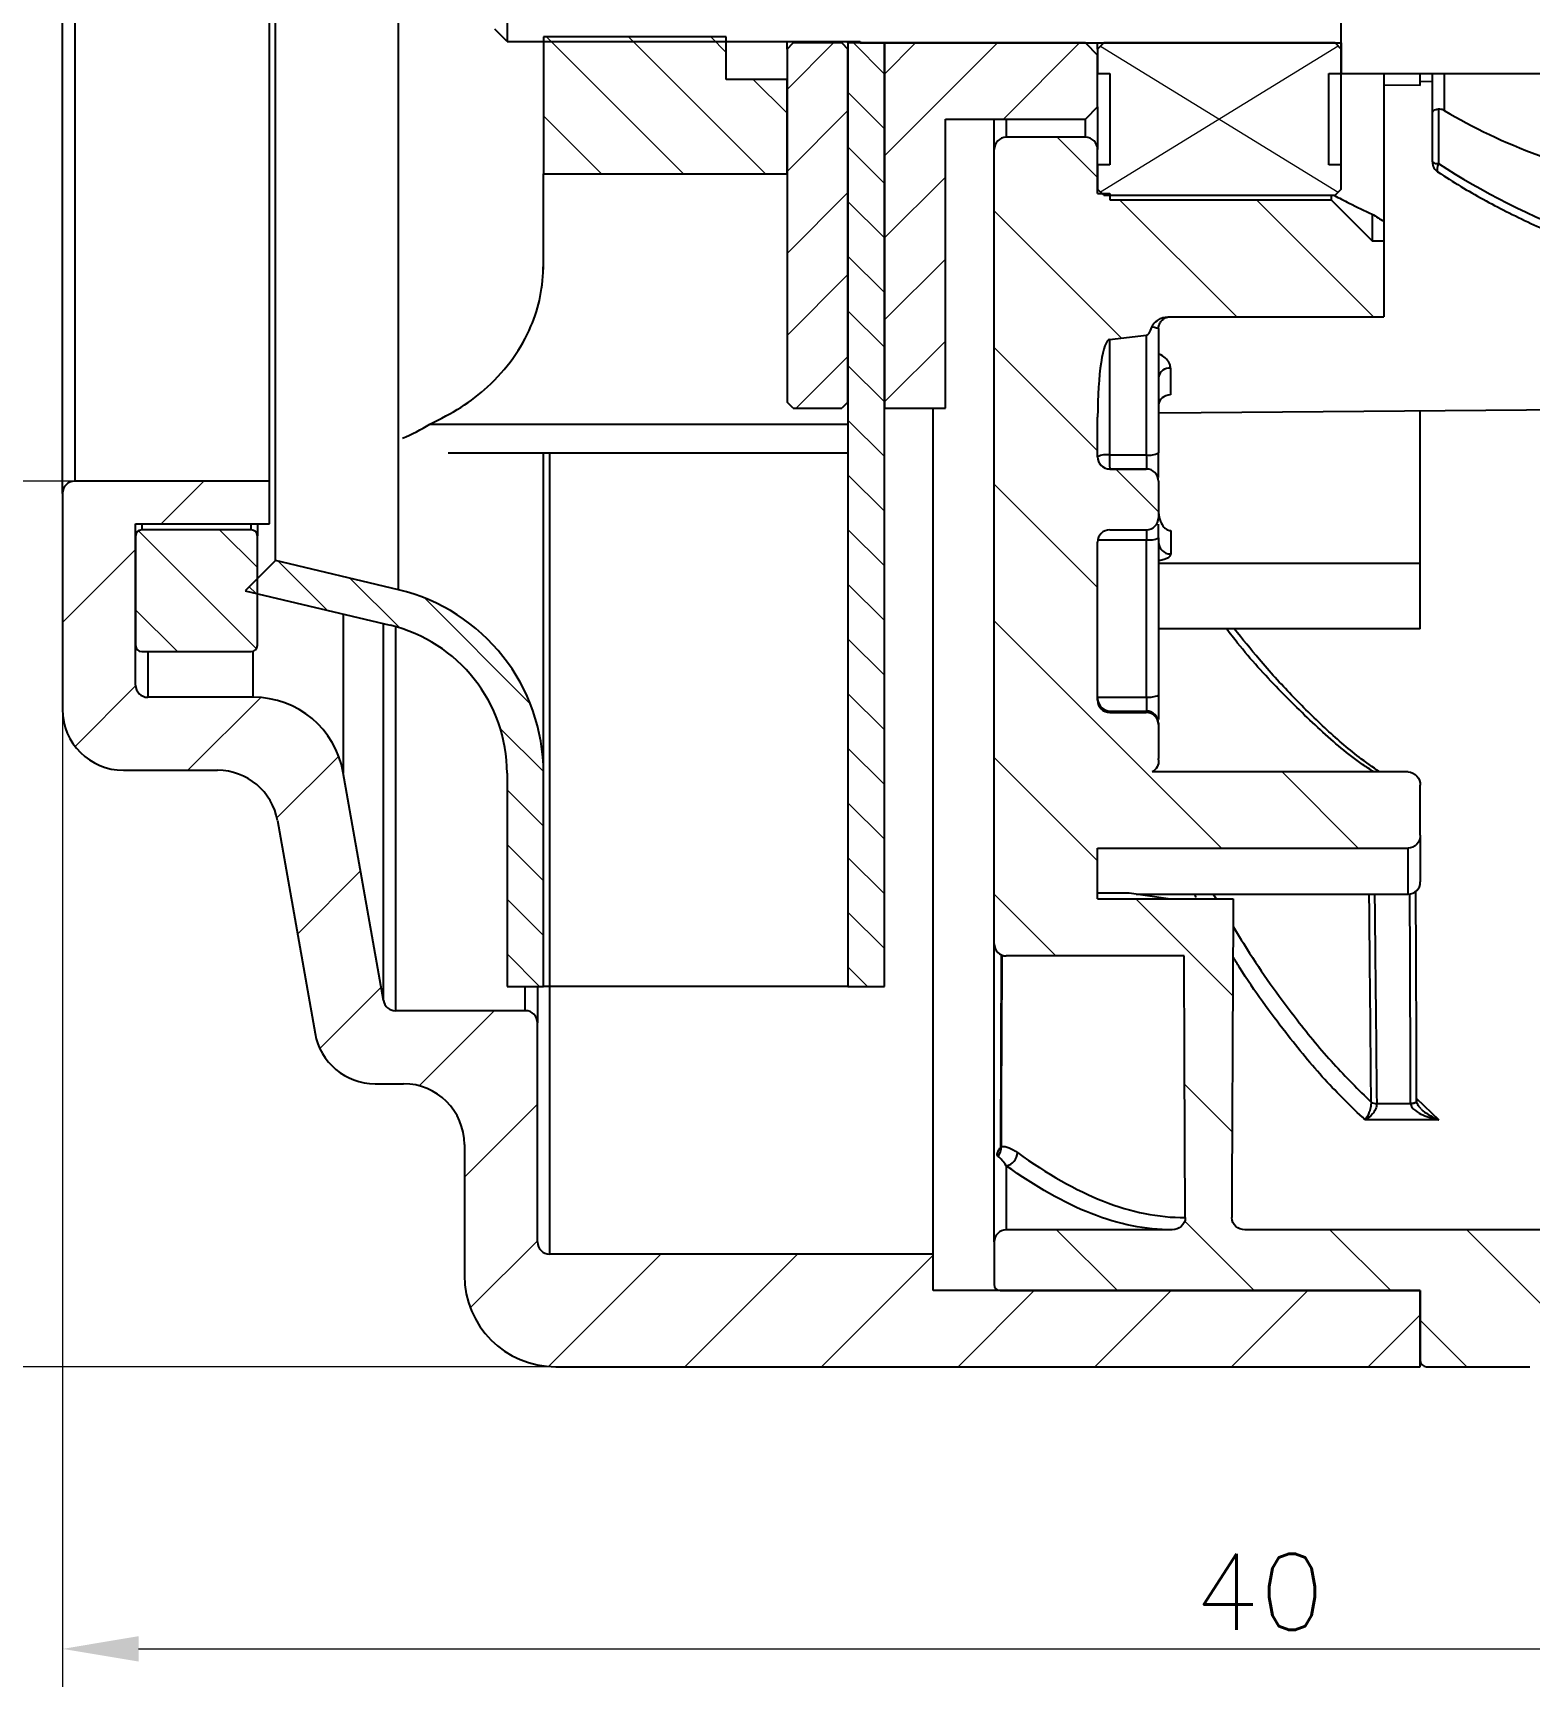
# Model space of a CAD drawing. Header units: millimetres. Extents: x 2517 to 4431, y 863 to 2540.
# Drawn here: x 3191.07 to 3215.65, y 1629.46 to 1656.63 of the extents above; entities that cross this region are included whole.
import ezdxf

# ---------------------------------------------------------------- set-up
doc = ezdxf.new("R2010")
doc.units = ezdxf.units.MM
for name, color, linetype, lineweight in [('填充', 3, 'Continuous', 9), ('实线', 7, 'Continuous', 25), ('尺寸标注', 2, 'Continuous', 9)]:
    doc.layers.add(name, color=color, linetype=linetype, lineweight=lineweight)
doc.styles.add('st', font='txt.shx')
doc.dimstyles.new('st', dxfattribs={"dimscale": 0.5, "dimtxt": 2.5, "dimasz": 2.5, "dimexe": 1.25, "dimexo": 0, "dimtad": 1, "dimtoh": 1, "dimdsep": 46, "dimtxsty": 'st', "dimcen": 0, "dimclrd": 256, "dimclre": 256, "dimclrt": 3, "dimadec": 3, "dimazin": 2, "dimtfac": 1, "dimtmove": 0, "dimatfit": 1, "dimfxl": 0, "dimlwd": -1, "dimlwe": -1, "dimarcsym": 0})

# ---------------------------------------------------------------- blocks, each defined once
blk = doc.blocks.new('*D7')
at = {"layer": 'Defpoints', "color": 0, "ltscale": 0.2, "transparency": 16777216}
for p in [(3181.649, 1681.22), (3199.654, 1681.22), (3199.654, 1634.72)]:
    blk.add_point(p, dxfattribs=at)
at = {"layer": '尺寸标注', "ltscale": 0.2, "transparency": 16777216}
for p, q in [((3199.654, 1681.22), (3181.024, 1681.22)), ((3181.649, 1635.97), (3181.649, 1679.97)), ((3199.654, 1634.72), (3181.024, 1634.72))]:
    blk.add_line(p, q, dxfattribs=at)
for points in [[(3181.441, 1679.97), (3181.858, 1679.97), (3181.649, 1681.22)], [(3181.441, 1635.97), (3181.858, 1635.97), (3181.649, 1634.72)]]:
    blk.add_solid(points, dxfattribs=at)
at = {"layer": '尺寸标注', "color": 3, "ltscale": 0.2, "transparency": 16777216, "insert": (3180.712, 1658.388), "char_height": 1.25, "attachment_point": 5, "rotation": 90, "style": 'st'}
blk.add_mtext('%%c46.5', dxfattribs=at)
blk = doc.blocks.new('*D9')
at = {"layer": 'Defpoints', "color": 0, "ltscale": 0.2, "transparency": 16777216}
for p in [(3191.754, 1666.67), (3185.47, 1649.27), (3191.754, 1649.27)]:
    blk.add_point(p, dxfattribs=at)
at = {"layer": '尺寸标注', "ltscale": 0.2, "transparency": 16777216}
for p, q in [((3191.754, 1666.67), (3184.845, 1666.67)), ((3185.47, 1665.42), (3185.47, 1650.52)), ((3191.754, 1649.27), (3184.845, 1649.27))]:
    blk.add_line(p, q, dxfattribs=at)
for points in [[(3185.262, 1665.42), (3185.678, 1665.42), (3185.47, 1666.67)], [(3185.262, 1650.52), (3185.678, 1650.52), (3185.47, 1649.27)]]:
    blk.add_solid(points, dxfattribs=at)
at = {"layer": '尺寸标注', "color": 3, "ltscale": 0.2, "transparency": 16777216, "insert": (3184.533, 1658.535), "char_height": 1.25, "attachment_point": 5, "rotation": 90, "style": 'st'}
blk.add_mtext('%%c17.4', dxfattribs=at)
blk = doc.blocks.new('*D10')
at = {"layer": 'Defpoints', "color": 0, "ltscale": 0.2, "transparency": 16777216}
for p in [(3191.554, 1645.52), (3231.854, 1635.238), (3231.854, 1630.084)]:
    blk.add_point(p, dxfattribs=at)
at = {"layer": '尺寸标注', "ltscale": 0.2, "transparency": 16777216}
for p, q in [((3191.554, 1645.52), (3191.554, 1629.459)), ((3231.854, 1635.238), (3231.854, 1629.459)), ((3192.804, 1630.084), (3230.604, 1630.084))]:
    blk.add_line(p, q, dxfattribs=at)
for points in [[(3192.804, 1630.293), (3192.804, 1629.876), (3191.554, 1630.084)], [(3230.604, 1630.293), (3230.604, 1629.876), (3231.854, 1630.084)]]:
    blk.add_solid(points, dxfattribs=at)
at = {"layer": '尺寸标注', "color": 3, "ltscale": 0.2, "transparency": 16777216, "insert": (3211.211, 1631.022), "char_height": 1.25, "attachment_point": 5, "style": 'st'}
blk.add_mtext('40', dxfattribs=at)

msp = doc.modelspace()

# ---------------------------------------------------------------- hatches: boundary and pattern name
at = {"layer": '填充'}
h = msp.add_hatch(dxfattribs=at)
h.set_pattern_fill('ANSI31', color=256, scale=0.3, angle=90, style=0)
h.paths.add_polyline_path([(3202.454, 1656.5698), (3199.454, 1656.5698), (3199.454, 1654.3198), (3203.454, 1654.3198), (3203.454, 1655.8698), (3202.454, 1655.8698)], flags=0)
h = msp.add_hatch(dxfattribs=at)
h.set_pattern_fill('ANSI31', color=256, scale=0.3, style=0)
h.paths.add_polyline_path([(3204.454, 1656.3698), (3204.354, 1656.4698), (3203.554, 1656.4698), (3203.454, 1656.3698), (3203.454, 1650.5698), (3203.554, 1650.4698), (3204.354, 1650.4698), (3204.454, 1650.5698)], flags=0)
h = msp.add_hatch(dxfattribs=at)
h.set_pattern_fill('ANSI31', color=256, scale=0.2, angle=90, style=0)
h.paths.add_polyline_path([(3205.054, 1640.9698), (3205.054, 1656.4698), (3204.454, 1656.4698), (3204.454, 1640.9698)], flags=0)
h = msp.add_hatch(dxfattribs=at)
h.set_pattern_fill('ANSI31', color=256, scale=0.3, style=0)
h.paths.add_polyline_path([(3208.354, 1656.4698), (3205.054, 1656.4698), (3205.054, 1650.4698), (3206.054, 1650.4698), (3206.054, 1655.2198), (3208.354, 1655.2198), (3208.554, 1655.4198), (3208.554, 1656.2698)], flags=0)
h = msp.add_hatch(dxfattribs=at)
h.set_pattern_fill('ANSI31', color=256, scale=0.5, angle=90, style=0)
edge = h.paths.add_edge_path(flags=0)
edge.add_line((3231.754, 1636.9698), (3210.9721, 1636.9698))
edge.add_spline(control_points=[(3210.9721, 1636.9698), (3210.9466, 1636.9698), (3210.9207, 1636.9741), (3210.8966, 1636.9825), (3210.8725, 1636.9909), (3210.8495, 1637.0036), (3210.8298, 1637.0198), (3210.8108, 1637.0354), (3210.7943, 1637.0546), (3210.7821, 1637.076), (3210.7708, 1637.0958), (3210.7629, 1637.1179), (3210.7592, 1637.1404), (3210.7576, 1637.1504), (3210.7569, 1637.1606), (3210.7569, 1637.1707)], knot_values=[0, 0, 0, 0, 0.0000765, 0.0000765, 0.0000765, 0.0001532, 0.0001532, 0.0001532, 0.0002269, 0.0002269, 0.0002269, 0.0002953, 0.0002953, 0.0002953, 0.0003253, 0.0003253, 0.0003253, 0.0003253], weights=[1, 1, 1, 1, 1, 1, 1, 1, 1, 1, 1, 1, 1, 1, 1, 1], degree=3, periodic=0)
edge.add_spline(control_points=[(3210.7569, 1637.1707), (3210.7624, 1638.417), (3210.768, 1639.6634), (3210.774, 1640.9097), (3210.7764, 1641.4083), (3210.7789, 1641.907), (3210.7814, 1642.4057)], knot_values=[0.0001809, 0.0001809, 0.0001809, 0.0001809, 0.0039199, 0.0039199, 0.0039199, 0.0054159, 0.0054159, 0.0054159, 0.0054159], weights=[1, 1, 1, 1, 1, 1, 1], degree=3, periodic=0)
edge.add_line((3210.7814, 1642.4057), (3208.554, 1642.4057))
edge.add_line((3208.554, 1642.4057), (3208.554, 1643.2397))
edge.add_line((3208.554, 1643.2397), (3213.654, 1643.2397))
edge.add_spline(control_points=[(3213.654, 1643.2397), (3213.66, 1643.2397), (3213.666, 1643.24), (3213.672, 1643.2406), (3213.6938, 1643.2427), (3213.7156, 1643.2488), (3213.7354, 1643.2584), (3213.7551, 1643.2679), (3213.7734, 1643.2809), (3213.789, 1643.2963), (3213.802, 1643.3093), (3213.8134, 1643.324), (3213.8227, 1643.3399), (3213.8361, 1643.3626), (3213.8454, 1643.388), (3213.8502, 1643.4139), (3213.8528, 1643.4279), (3213.854, 1643.4422), (3213.854, 1643.4564)], knot_values=[0.001162, 0.001162, 0.001162, 0.001162, 0.00118, 0.00118, 0.00118, 0.0012462, 0.0012462, 0.0012462, 0.0013123, 0.0013123, 0.0013123, 0.0013674, 0.0013674, 0.0013674, 0.001447, 0.001447, 0.001447, 0.0014897, 0.0014897, 0.0014897, 0.0014897], weights=[1, 1, 1, 1, 1, 1, 1, 1, 1, 1, 1, 1, 1, 1, 1, 1, 1, 1, 1], degree=3, periodic=0)
edge.add_line((3213.854, 1643.4564), (3213.854, 1644.2726))
edge.add_spline(control_points=[(3213.854, 1644.2726), (3213.854, 1644.2793), (3213.8538, 1644.286), (3213.8532, 1644.2927), (3213.8511, 1644.3174), (3213.8451, 1644.3421), (3213.8354, 1644.365), (3213.8265, 1644.386), (3213.8144, 1644.4059), (3213.7995, 1644.4232), (3213.7858, 1644.4392), (3213.7694, 1644.4534), (3213.7514, 1644.4644), (3213.734, 1644.4751), (3213.7147, 1644.4831), (3213.6948, 1644.4876), (3213.6815, 1644.4907), (3213.6677, 1644.4923), (3213.654, 1644.4923)], knot_values=[0.0001959, 0.0001959, 0.0001959, 0.0001959, 0.000216, 0.000216, 0.000216, 0.0002908, 0.0002908, 0.0002908, 0.0003595, 0.0003595, 0.0003595, 0.0004231, 0.0004231, 0.0004231, 0.0004845, 0.0004845, 0.0004845, 0.0005256, 0.0005256, 0.0005256, 0.0005256], weights=[1, 1, 1, 1, 1, 1, 1, 1, 1, 1, 1, 1, 1, 1, 1, 1, 1, 1, 1], degree=3, periodic=0)
edge.add_line((3213.654, 1644.4923), (3209.4493, 1644.4923))
edge.add_spline(control_points=[(3209.4493, 1644.4923), (3209.4586, 1644.4979), (3209.4691, 1644.5046), (3209.4788, 1644.5122), (3209.4964, 1644.5259), (3209.5119, 1644.5428), (3209.524, 1644.5615), (3209.5361, 1644.5802), (3209.5451, 1644.6011), (3209.5503, 1644.6227), (3209.5555, 1644.6443), (3209.5571, 1644.6671), (3209.5549, 1644.6891)], knot_values=[0.0000957, 0.0000957, 0.0000957, 0.0000957, 0.0001326, 0.0001326, 0.0001326, 0.0001995, 0.0001995, 0.0001995, 0.0002662, 0.0002662, 0.0002662, 0.0003328, 0.0003328, 0.0003328, 0.0003328], weights=[1, 1, 1, 1, 1, 1, 1, 1, 1, 1, 1, 1, 1], degree=3, periodic=0)
edge.add_spline(control_points=[(3209.5549, 1644.6891), (3209.5544, 1644.697), (3209.554, 1644.705), (3209.554, 1644.713)], knot_values=[0.0002802, 0.0002802, 0.0002802, 0.0002802, 0.0003042, 0.0003042, 0.0003042, 0.0003042], weights=[1, 1, 1, 1], degree=3, periodic=0)
edge.add_line((3209.554, 1644.713), (3209.554, 1645.2698))
edge.add_arc((3209.354, 1645.2698), 0.2, 0, 90)
edge.add_line((3209.354, 1645.4698), (3208.754, 1645.4698))
edge.add_arc((3208.754, 1645.6698), 0.2, 180, 270, ccw=False)
edge.add_line((3208.554, 1645.6698), (3208.554, 1648.2698))
edge.add_arc((3208.754, 1648.2698), 0.2, 90, 180, ccw=False)
edge.add_line((3208.754, 1648.4698), (3209.354, 1648.4698))
edge.add_arc((3209.354, 1648.6698), 0.2, 270, 360)
edge.add_line((3209.554, 1648.6698), (3209.554, 1649.2698))
edge.add_arc((3209.354, 1649.2698), 0.2, 0, 90)
edge.add_line((3209.354, 1649.4698), (3208.754, 1649.4698))
edge.add_arc((3208.754, 1649.6698), 0.2, 180, 270, ccw=False)
edge.add_line((3208.554, 1649.6698), (3208.554, 1650.321))
edge.add_ellipse((3208.754, 1650.321), major_axis=(0, -1.2785), ratio=0.1564345, start_angle=181, end_angle=270, ccw=False)
edge.add_line((3208.7506, 1651.5993), (3209.3575, 1651.667))
edge.add_ellipse((3209.354, 1652.9453), major_axis=(0, -1.2785), ratio=0.1564345, start_angle=1, end_angle=26.42073)
edge.add_spline(control_points=[(3209.443, 1651.8003), (3209.4487, 1651.8184), (3209.459, 1651.835), (3209.4707, 1651.8499), (3209.4909, 1651.8757), (3209.5161, 1651.8979), (3209.5434, 1651.9162), (3209.5724, 1651.9358), (3209.6048, 1651.9511), (3209.6386, 1651.9602), (3209.6616, 1651.9664), (3209.6855, 1651.9698), (3209.7093, 1651.9698)], knot_values=[0, 0, 0, 0, 0.0000567, 0.0000567, 0.0000567, 0.0001553, 0.0001553, 0.0001553, 0.0002607, 0.0002607, 0.0002607, 0.0003318, 0.0003318, 0.0003318, 0.0003318], weights=[1, 1, 1, 1, 1, 1, 1, 1, 1, 1, 1, 1, 1], degree=3, periodic=0)
edge.add_line((3209.7093, 1651.9698), (3213.254, 1651.9698))
edge.add_line((3213.254, 1651.9698), (3213.254, 1653.2198))
edge.add_line((3213.254, 1653.2198), (3213.063, 1653.2198))
edge.add_line((3213.063, 1653.2198), (3212.388, 1653.8948))
edge.add_line((3212.388, 1653.8948), (3208.754, 1653.8948))
edge.add_line((3208.754, 1653.8948), (3208.754, 1653.9948))
edge.add_line((3208.754, 1653.9948), (3208.554, 1653.9948))
edge.add_line((3208.554, 1653.9948), (3208.554, 1654.7198))
edge.add_arc((3208.354, 1654.7198), 0.2, 0, 90)
edge.add_line((3208.354, 1654.9198), (3207.054, 1654.9198))
edge.add_arc((3207.054, 1654.7198), 0.2, 90, 180)
edge.add_line((3206.854, 1654.7198), (3206.854, 1641.6698))
edge.add_arc((3207.054, 1641.6698), 0.2, 180, 270)
edge.add_line((3207.054, 1641.4698), (3209.9763, 1641.4698))
edge.add_line((3209.9763, 1641.4698), (3209.9942, 1637.1707))
edge.add_spline(control_points=[(3209.9942, 1637.1707), (3209.9942, 1637.1495), (3209.9906, 1637.1279), (3209.9836, 1637.1079), (3209.9765, 1637.0879), (3209.966, 1637.0688), (3209.9529, 1637.0521), (3209.9395, 1637.0349), (3209.923, 1637.0198), (3209.9049, 1637.0076), (3209.8855, 1636.9946), (3209.8638, 1636.9847), (3209.8414, 1636.9784), (3209.8212, 1636.9727), (3209.8, 1636.9698), (3209.779, 1636.9698)], knot_values=[0, 0, 0, 0, 0.0000637, 0.0000637, 0.0000637, 0.0001272, 0.0001272, 0.0001272, 0.0001927, 0.0001927, 0.0001927, 0.0002625, 0.0002625, 0.0002625, 0.0003253, 0.0003253, 0.0003253, 0.0003253], weights=[1, 1, 1, 1, 1, 1, 1, 1, 1, 1, 1, 1, 1, 1, 1, 1], degree=3, periodic=0)
edge.add_line((3209.779, 1636.9698), (3207.054, 1636.9698))
edge.add_arc((3207.054, 1636.7698), 0.2, 90, 180)
edge.add_line((3206.854, 1636.7698), (3206.854, 1636.0698))
edge.add_arc((3206.954, 1636.0698), 0.1, 180, 270)
edge.add_line((3206.954, 1635.9698), (3213.854, 1635.9698))
edge.add_line((3213.854, 1635.9698), (3213.854, 1634.8198))
edge.add_arc((3213.954, 1634.8198), 0.1, 180, 270)
edge.add_line((3213.954, 1634.7198), (3215.654, 1634.7198))
edge.add_arc((3215.654, 1634.9198), 0.2, 270, 360)
edge.add_line((3215.854, 1634.9198), (3215.854, 1635.2698))
edge.add_arc((3216.054, 1635.2698), 0.2, 90, 180, ccw=False)
edge.add_line((3216.054, 1635.4698), (3231.654, 1635.4698))
edge.add_arc((3231.654, 1635.6698), 0.2, 270, 360)
edge.add_line((3231.854, 1635.6698), (3231.854, 1636.8698))
edge.add_arc((3231.754, 1636.8698), 0.1, 0, 90)
h = msp.add_hatch(dxfattribs=at)
h.set_pattern_fill('ANSI31', color=256, scale=0.5, style=0)
edge = h.paths.add_edge_path(flags=0)
edge.add_arc((3199.654, 1636.2198), 1.5, 180, 270)
edge.add_line((3199.654, 1634.7198), (3213.854, 1634.7198))
edge.add_line((3213.854, 1634.7198), (3213.854, 1635.9698))
edge.add_line((3213.854, 1635.9698), (3205.854, 1635.9698))
edge.add_line((3205.854, 1635.9698), (3205.854, 1636.5698))
edge.add_line((3205.854, 1636.5698), (3199.554, 1636.5698))
edge.add_arc((3199.554, 1636.7698), 0.2, 180, 270, ccw=False)
edge.add_line((3199.354, 1636.7698), (3199.354, 1640.3698))
edge.add_arc((3199.154, 1640.3698), 0.2, 0, 90)
edge.add_line((3199.154, 1640.5698), (3197.0219, 1640.5698))
edge.add_arc((3197.0219, 1640.7698), 0.2, 190, 270, ccw=False)
edge.add_line((3196.8249, 1640.7351), (3196.1645, 1644.4803))
edge.add_arc((3194.6873, 1644.2198), 1.5, 10, 90)
edge.add_line((3194.6873, 1645.7198), (3192.954, 1645.7198))
edge.add_arc((3192.954, 1645.9198), 0.2, 180, 270, ccw=False)
edge.add_line((3192.754, 1645.9198), (3192.754, 1648.5698))
edge.add_line((3192.754, 1648.5698), (3194.954, 1648.5698))
edge.add_line((3194.954, 1648.5698), (3194.954, 1649.2698))
edge.add_line((3194.954, 1649.2698), (3191.754, 1649.2698))
edge.add_arc((3191.754, 1649.0698), 0.2, 90, 180)
edge.add_line((3191.554, 1649.0698), (3191.554, 1645.5198))
edge.add_arc((3192.554, 1645.5198), 1, 180, 270)
edge.add_line((3192.554, 1644.5198), (3194.0999, 1644.5198))
edge.add_arc((3194.0999, 1643.5198), 1, 10, 90, ccw=False)
edge.add_line((3195.0848, 1643.6934), (3195.7014, 1640.1961))
edge.add_arc((3196.6862, 1640.3698), 1, 190, 270)
edge.add_line((3196.6862, 1639.3698), (3197.154, 1639.3698))
edge.add_arc((3197.154, 1638.3698), 1, 0, 90, ccw=False)
edge.add_line((3198.154, 1638.3698), (3198.154, 1636.2198))
h = msp.add_hatch(dxfattribs=at)
h.set_pattern_fill('ANSI31', color=256, scale=0.3, angle=90, style=0)
edge = h.paths.add_edge_path(flags=0)
edge.add_arc((3194.654, 1648.3698), 0.1, 0, 90)
edge.add_line((3194.654, 1648.4698), (3192.854, 1648.4698))
edge.add_arc((3192.854, 1648.3698), 0.1, 90, 180)
edge.add_line((3192.754, 1648.3698), (3192.754, 1646.5698))
edge.add_arc((3192.854, 1646.5698), 0.1, 180, 270)
edge.add_line((3192.854, 1646.4698), (3194.654, 1646.4698))
edge.add_arc((3194.654, 1646.5698), 0.1, 270, 360)
edge.add_line((3194.754, 1646.5698), (3194.754, 1648.3698))
h = msp.add_hatch(dxfattribs=at)
h.set_pattern_fill('ANSI31', color=256, scale=0.2, angle=90, style=0)
edge = h.paths.add_edge_path(flags=0)
edge.add_line((3198.854, 1644.4698), (3198.854, 1640.9698))
edge.add_line((3198.854, 1640.9698), (3199.454, 1640.9698))
edge.add_line((3199.454, 1640.9698), (3199.454, 1644.4698))
edge.add_arc((3196.354, 1644.4698), 3.1, 0, 76.57234)
edge.add_line((3197.0739, 1647.485), (3195.052, 1647.9678))
edge.add_line((3195.052, 1647.9678), (3194.554, 1647.4698))
edge.add_line((3194.554, 1647.4698), (3196.9346, 1646.9014))
edge.add_arc((3196.354, 1644.4698), 2.5, 0, 76.57234, ccw=False)

# ---------------------------------------------------------------- linework, layer by layer
at = {"layer": '填充', "ltscale": 0.2}
for p, q in [((3212.504, 1656.4198), (3208.604, 1654.0198)), ((3208.604, 1656.4198), (3212.504, 1654.0198))]:
    msp.add_line(p, q, dxfattribs=at)
at = {"layer": '实线'}
for p, q in [((3197.0739, 1647.485), (3197.0739, 1668.4545)), ((3195.052, 1647.9678), (3195.052, 1667.9718)), ((3191.554, 1649.0698), (3191.554, 1666.8698)), ((3191.754, 1666.6698), (3191.754, 1649.2698)), ((3194.954, 1649.2698), (3194.954, 1666.6698)), ((3212.554, 1655.9698), (3212.554, 1657.9698)), ((3198.854, 1656.4948), (3198.654, 1656.6948)), ((3198.854, 1656.4948), (3204.654, 1656.4948)), ((3202.454, 1656.5698), (3199.454, 1656.5698)), ((3199.454, 1656.5698), (3199.454, 1654.3198)), ((3202.454, 1655.8698), (3202.454, 1656.5698)), ((3203.454, 1656.3698), (3203.454, 1656.4948)), ((3203.554, 1656.4948), (3203.554, 1656.4698)), ((3204.354, 1656.4698), (3204.354, 1656.4948)), ((3204.454, 1656.4698), (3204.454, 1656.4948)), ((3204.654, 1656.4948), (3204.654, 1656.4698)), ((3203.454, 1656.3698), (3203.554, 1656.4698)), ((3203.454, 1656.3698), (3203.454, 1650.5698)), ((3204.354, 1656.4698), (3203.554, 1656.4698)), ((3204.354, 1656.4698), (3204.454, 1656.3698)), ((3205.054, 1656.4698), (3204.454, 1656.4698)), ((3204.454, 1656.4698), (3204.454, 1640.9698)), ((3204.454, 1650.5698), (3204.454, 1656.3698)), ((3204.654, 1656.4698), (3212.554, 1656.4698)), ((3205.054, 1640.9698), (3205.054, 1656.4698)), ((3208.354, 1656.4698), (3205.054, 1656.4698)), ((3205.054, 1656.4698), (3205.054, 1650.4698)), ((3208.354, 1656.4698), (3208.554, 1656.2698)), ((3208.554, 1656.3698), (3208.654, 1656.4698)), ((3208.554, 1656.3698), (3208.554, 1656.4698)), ((3208.554, 1656.3698), (3208.554, 1655.9698)), ((3208.554, 1655.4198), (3208.554, 1656.2698)), ((3212.454, 1656.4698), (3208.654, 1656.4698)), ((3212.454, 1656.4698), (3212.554, 1656.3698)), ((3212.554, 1656.4698), (3212.554, 1655.9698)), ((3208.554, 1655.9698), (3208.754, 1655.9698)), ((3208.754, 1655.9698), (3208.754, 1654.4698)), ((3212.354, 1655.9698), (3212.554, 1655.9698)), ((3212.354, 1654.4698), (3212.354, 1655.9698)), ((3212.554, 1654.4698), (3212.554, 1655.9698)), ((3212.554, 1655.9698), (3218.554, 1655.9698)), ((3213.254, 1655.9698), (3213.254, 1653.5369)), ((3213.854, 1655.7716), (3213.854, 1655.9698)), ((3214.054, 1655.3375), (3214.054, 1655.9698)), ((3214.2483, 1655.9698), (3214.2483, 1655.3582)), ((3203.454, 1655.8698), (3202.454, 1655.8698)), ((3203.454, 1654.3198), (3203.454, 1655.8698)), ((3213.854, 1655.7716), (3213.254, 1655.7782)), ((3214.054, 1655.8338), (3213.854, 1655.8356)), ((3208.554, 1655.4198), (3208.354, 1655.2198)), ((3208.554, 1655.4198), (3208.554, 1654.7198)), ((3206.054, 1655.2198), (3208.354, 1655.2198)), ((3206.054, 1650.4698), (3206.054, 1655.2198)), ((3206.854, 1654.7198), (3206.854, 1655.2198)), ((3207.054, 1655.2198), (3207.054, 1654.9198)), ((3208.354, 1654.9198), (3208.354, 1655.2198)), ((3214.054, 1654.5143), (3214.054, 1655.3375)), ((3214.154, 1655.3818), (3214.154, 1654.4872)), ((3208.354, 1654.9198), (3207.054, 1654.9198)), ((3206.854, 1641.6698), (3206.854, 1654.7198)), ((3208.554, 1653.9948), (3208.554, 1654.7198)), ((3199.454, 1652.7499), (3199.454, 1654.3198)), ((3199.454, 1654.3198), (3203.454, 1654.3198)), ((3208.754, 1654.4698), (3208.554, 1654.4698)), ((3208.554, 1654.4698), (3208.554, 1654.0698)), ((3212.554, 1654.4698), (3212.354, 1654.4698)), ((3212.554, 1654.0698), (3212.554, 1654.4698)), ((3199.454, 1652.8294), (3199.454, 1654.2826)), ((3208.654, 1653.9698), (3208.554, 1654.0698)), ((3212.554, 1654.0698), (3212.454, 1653.9698)), ((3208.554, 1653.9948), (3208.754, 1653.9948)), ((3208.654, 1653.9698), (3212.454, 1653.9698)), ((3208.754, 1653.9948), (3208.754, 1653.9954)), ((3208.754, 1653.9948), (3208.754, 1653.8948)), ((3208.754, 1653.8948), (3212.388, 1653.8948)), ((3212.388, 1653.9698), (3212.388, 1653.8948)), ((3212.388, 1653.8948), (3213.063, 1653.2198)), ((3213.063, 1653.6588), (3213.063, 1653.2198)), ((3213.254, 1653.5369), (3213.254, 1653.2198)), ((3213.063, 1653.2198), (3213.254, 1653.2198)), ((3213.254, 1653.2198), (3213.254, 1651.9698)), ((3209.7093, 1651.9698), (3213.254, 1651.9698)), ((3208.7506, 1651.5993), (3209.3575, 1651.667)), ((3208.7506, 1651.5993), (3208.7506, 1649.7017)), ((3209.3575, 1649.7018), (3209.3575, 1651.667)), ((3209.554, 1651.7726), (3209.554, 1649.7331)), ((3209.7523, 1651.1249), (3209.7523, 1650.6871)), ((3203.554, 1650.4698), (3203.454, 1650.5698)), ((3204.454, 1650.5698), (3204.354, 1650.4698)), ((3203.554, 1650.4698), (3204.354, 1650.4698)), ((3205.054, 1650.4698), (3206.054, 1650.4698)), ((3205.854, 1636.5698), (3205.854, 1650.4698)), ((3208.554, 1649.6698), (3208.554, 1650.321)), ((3209.554, 1650.3906), (3210.2532, 1650.3967)), ((3210.2532, 1650.3966), (3217.054, 1650.456)), ((3213.854, 1647.9154), (3213.854, 1650.4283)), ((3197.5877, 1650.208), (3204.454, 1650.208)), ((3197.887, 1649.7365), (3204.454, 1649.7365)), ((3199.454, 1644.4698), (3199.454, 1649.7365)), ((3199.554, 1649.7365), (3199.554, 1636.5698)), ((3208.754, 1649.4704), (3208.754, 1649.4698)), ((3208.754, 1649.4698), (3209.354, 1649.4698)), ((3209.354, 1649.4698), (3209.354, 1649.4706)), ((3194.954, 1649.2698), (3191.754, 1649.2698)), ((3194.954, 1648.5698), (3194.954, 1649.2698)), ((3209.554, 1649.2706), (3209.554, 1649.2698)), ((3209.554, 1649.2698), (3209.554, 1648.6698)), ((3191.554, 1649.0698), (3191.554, 1645.5198)), ((3192.754, 1648.5698), (3194.954, 1648.5698)), ((3192.754, 1645.9198), (3192.754, 1648.5698)), ((3192.754, 1648.3698), (3192.754, 1646.5698)), ((3192.854, 1648.5698), (3192.854, 1648.4698)), ((3194.654, 1648.4698), (3192.854, 1648.4698)), ((3194.654, 1648.4698), (3194.654, 1648.5698)), ((3194.754, 1648.5698), (3194.754, 1648.3698)), ((3194.754, 1646.5698), (3194.754, 1648.3698)), ((3208.754, 1648.4698), (3209.354, 1648.4698)), ((3209.554, 1648.3381), (3209.554, 1645.7549)), ((3209.754, 1648.4585), (3209.754, 1648.0747)), ((3208.554, 1645.6698), (3208.554, 1648.2698)), ((3209.3575, 1645.7236), (3209.3575, 1648.3068)), ((3195.052, 1647.9678), (3194.554, 1647.4698)), ((3197.0739, 1647.485), (3195.052, 1647.9678)), ((3213.854, 1647.9154), (3209.554, 1647.9154)), ((3213.854, 1646.8441), (3213.854, 1647.9154)), ((3194.554, 1647.4698), (3196.9346, 1646.9014)), ((3196.1645, 1647.0853), (3196.1645, 1644.4803)), ((3196.8249, 1640.7351), (3196.8249, 1646.9276)), ((3197.0219, 1646.8789), (3197.0219, 1640.5698)), ((3213.854, 1646.8441), (3209.554, 1646.8441)), ((3192.854, 1646.4698), (3194.654, 1646.4698)), ((3192.954, 1646.4698), (3192.954, 1645.7198)), ((3194.6873, 1645.7198), (3194.6873, 1646.4755)), ((3194.6873, 1645.7198), (3192.954, 1645.7198)), ((3208.754, 1645.492), (3208.754, 1645.4698)), ((3208.754, 1645.4698), (3209.354, 1645.4698)), ((3209.354, 1645.4698), (3209.354, 1645.4927)), ((3209.554, 1645.293), (3209.554, 1645.2698)), ((3209.554, 1645.2698), (3209.554, 1644.713)), ((3192.554, 1644.5198), (3194.0999, 1644.5198)), ((3209.5552, 1644.689), (3209.554, 1644.6701)), ((3196.8249, 1640.7351), (3196.1645, 1644.4803)), ((3198.854, 1644.4698), (3198.854, 1640.9698)), ((3199.454, 1640.9698), (3199.454, 1644.4698)), ((3213.654, 1644.4923), (3209.4493, 1644.4923)), ((3213.854, 1643.4564), (3213.854, 1644.2726)), ((3195.0848, 1643.6934), (3195.7014, 1640.1961)), ((3213.854, 1643.4564), (3213.854, 1642.6849)), ((3208.554, 1643.2397), (3213.654, 1643.2397)), ((3208.554, 1642.4057), (3208.554, 1643.2397)), ((3213.654, 1642.4849), (3213.654, 1643.2397)), ((3209.0746, 1642.5022), (3208.554, 1642.5022)), ((3208.554, 1642.4057), (3210.7814, 1642.4057)), ((3209.7133, 1642.4057), (3209.0746, 1642.5022)), ((3209.1888, 1642.4849), (3213.654, 1642.4849)), ((3210.4516, 1642.4849), (3210.5005, 1642.4057)), ((3206.854, 1636.7698), (3206.854, 1641.6698)), ((3206.9707, 1641.4893), (3206.9589, 1638.3296)), ((3209.9763, 1641.4698), (3207.054, 1641.4698)), ((3198.854, 1640.9698), (3199.454, 1640.9698)), ((3199.154, 1640.5698), (3199.154, 1640.9698)), ((3199.354, 1640.9698), (3199.354, 1640.3698)), ((3204.454, 1640.9698), (3205.054, 1640.9698)), ((3199.154, 1640.5698), (3197.0219, 1640.5698)), ((3199.354, 1636.7698), (3199.354, 1640.3698)), ((3196.6862, 1639.3698), (3197.154, 1639.3698)), ((3213.7938, 1639.127), (3214.1602, 1638.7777)), ((3213.1381, 1639.0435), (3213.694, 1639.0435)), ((3214.1602, 1638.7777), (3212.944, 1638.7777)), ((3198.154, 1638.3698), (3198.154, 1636.2198)), ((3207.054, 1638.023), (3207.054, 1636.9698)), ((3209.779, 1636.9698), (3207.054, 1636.9698)), ((3231.754, 1636.9698), (3210.9721, 1636.9698)), ((3206.854, 1636.7698), (3206.854, 1636.0698)), ((3205.854, 1636.5698), (3199.554, 1636.5698)), ((3205.854, 1635.9698), (3205.854, 1636.5698)), ((3213.854, 1635.9698), (3205.854, 1635.9698)), ((3206.954, 1635.9698), (3213.854, 1635.9698)), ((3213.854, 1634.7198), (3213.854, 1635.9698)), ((3213.854, 1635.9698), (3213.854, 1634.8198)), ((3199.654, 1634.7198), (3213.854, 1634.7198)), ((3213.954, 1634.7198), (3215.654, 1634.7198))]:
    msp.add_line(p, q, dxfattribs=at)
at = {"layer": '实线', "ltscale": 0.2}
for p, q in [((3198.854, 1659.4448), (3198.854, 1656.4948)), ((3204.454, 1640.9698), (3199.454, 1640.9698))]:
    msp.add_line(p, q, dxfattribs=at)
at = {"layer": '实线', "flags": 128}
for points in [[(3214.154, 1654.4872), (3214.1377, 1654.4442), (3214.1292, 1654.4059), (3214.1292, 1654.375), (3214.1376, 1654.3535), (3214.1448, 1654.3468)], [(3209.9942, 1637.1707), (3209.9834, 1639.762), (3209.9763, 1641.4698)], [(3213.794, 1639.0852), (3213.7937, 1639.0821), (3213.7888, 1639.0719), (3213.778, 1639.0626), (3213.762, 1639.0547), (3213.7418, 1639.0486), (3213.7187, 1639.0448), (3213.694, 1639.0435)], [(3213.794, 1639.0849), (3213.7937, 1639.0818), (3213.793, 1639.0789)]]:
    msp.add_lwpolyline(points, dxfattribs=at)
at = {"layer": '实线'}
for centre, radius, start, end in [((3207.054, 1654.7198), 0.2, 90, 180), ((3208.354, 1654.7198), 0.2, 0, 90), ((3214.254, 1654.5143), 0.2, 180, 236.88046), ((3214.1396, 1654.632), 0.1455, 233.98046, 275.69882), ((3209.7304, 1650.9472), 0.1791, 82.97747, 169.95026), ((3208.7033, 1649.3659), 0.3391, 81.98437, 116.10558), ((3212.2754, 1649.6392), 3.5254, 178.98483, 182.74456), ((3209.4048, 1650.0376), 0.3391, 261.98295, 296.107), ((3208.754, 1649.6704), 0.2, 180.00191, 270.00246), ((3208.754, 1649.6698), 0.2, 180, 270), ((3209.3541, 1649.2706), 0.2, 0.00288, 90.00232), ((3209.354, 1649.2698), 0.2, 0, 90), ((3191.754, 1649.0698), 0.2, 90, 180), ((3209.354, 1648.6698), 0.2, 270, 0), ((3192.854, 1648.3698), 0.1, 90, 180), ((3194.654, 1648.3698), 0.1, 0, 90), ((3208.754, 1648.2698), 0.2, 90, 180), ((3209.4048, 1648.6426), 0.3391, 261.98295, 296.107), ((3209.7521, 1648.2728), 0.1981, 180.56613, 270.55521), ((3196.354, 1644.4698), 3.1, 0, 76.57234), ((3196.354, 1644.4698), 2.5, 0, 76.57234), ((3192.854, 1646.5698), 0.1, 180, 270), ((3194.654, 1646.5698), 0.1, 270, 0), ((3192.954, 1645.9198), 0.2, 180, 270), ((3194.6873, 1644.2198), 1.5, 10, 90), ((3208.754, 1645.6698), 0.2, 180, 270), ((3209.4048, 1646.0594), 0.3391, 261.98295, 296.107), ((3192.554, 1645.5198), 1, 180, 270), ((3209.3542, 1645.2928), 0.1998, 0.05238, 90.05271), ((3209.354, 1645.2698), 0.2, 0, 90), ((3194.0999, 1643.5198), 1, 10, 90), ((3213.654, 1642.6849), 0.2, 270, 0), ((3207.054, 1641.6698), 0.2, 180, 270), ((3197.0219, 1640.7698), 0.2, 190, 270), ((3199.154, 1640.3698), 0.2, 0, 90), ((3196.6862, 1640.3698), 1, 190, 270), ((3197.154, 1638.3698), 1, 0, 90), ((3213.1269, 1639.189), 0.1446, 236.3762, 274.43581), ((3213.1276, 1639.1882), 0.1451, 236.15344, 274.11901), ((3213.7115, 1639.1497), 0.1079, 260.67002, 319.021), ((3206.7617, 1638.3091), 0.208, 319.3067, 8.72861), ((3207.017, 1638.24), 0.2201, 279.70177, 359.64717), ((3207.054, 1636.7698), 0.2, 90, 180), ((3199.554, 1636.7698), 0.2, 180, 270), ((3199.654, 1636.2198), 1.5, 180, 270), ((3206.954, 1636.0698), 0.1, 180, 270), ((3213.954, 1634.8198), 0.1, 180, 270)]:
    msp.add_arc(centre, radius, start, end, dxfattribs=at)
for centre, major_axis, ratio, start_param, end_param in [((3219.0163, 1658.002), (7.1822, -0.9547), 0.562787, 4.0635633, 4.5826118), ((3221.1424, 1657.81), (9.8728, -1.3003), 0.5572934, 4.0019147, 4.3040042), ((3208.754, 1650.321), (0, -1.2785), 0.1564345, 3.1590459, 4.712389), ((3209.354, 1652.9453), (0, -1.2785), 0.1564345, 0.0174533, 0.4611287), ((3195.954, 1653.8145), (0, 4.0781), 0.8582527, 3.4863238, 3.6272174), ((3277.3003, 1658.0011), (475.5067, 1.2988), 0.01724, 4.5676764, 4.5689663), ((3277.3037, 1657.9698), (475.5067, 1.3301), 0.0176555, 4.5676741, 4.5689492), ((3277.3003, 1658.0011), (555.7126, 1.5179), 0.01724, 4.5883183, 4.5897729), ((3277.3003, 1658.0011), (704.6665, 1.9247), 0.01724, 4.614628, 4.6157736), ((3277.3037, 1657.9698), (704.6665, 1.956), 0.0175204, 4.6149066, 4.6157621)]:
    msp.add_ellipse(centre, major_axis=major_axis, ratio=ratio, start_param=start_param, end_param=end_param, dxfattribs=at)
for points, knots in [([(3214.154, 1655.3818), (3214.1355, 1655.3783), (3214.0983, 1655.3713), (3214.0636, 1655.3557), (3214.0542, 1655.344), (3214.0541, 1655.3377), (3214.054, 1655.3375)], [0, 0, 0, 0, 0.3174508, 0.6341671, 0.9847526, 1, 1, 1, 1]), ([(3214.2483, 1655.3582), (3214.2317, 1655.3669), (3214.2012, 1655.3829), (3214.1688, 1655.3821), (3214.154, 1655.3818)], [0, 0, 0, 0, 0.543641, 1, 1, 1, 1]), ([(3214.1448, 1654.3468), (3214.2685, 1654.2682), (3214.6344, 1654.0359), (3215.2771, 1653.6864), (3215.9699, 1653.3615), (3216.4151, 1653.1846), (3216.5847, 1653.1172)], [0, 0, 0, 0, 0.1581791, 0.4678925, 0.7974161, 1, 1, 1, 1]), ([(3212.4346, 1653.9698), (3212.4376, 1653.9681), (3212.515, 1653.9255), (3212.7317, 1653.8111), (3212.9384, 1653.7161), (3213.063, 1653.6588)], [0, 0, 0, 0, 0.01605699, 0.40644058, 1, 1, 1, 1]), ([(3197.5877, 1650.208), (3197.7633, 1650.2957), (3198.1205, 1650.4742), (3198.58, 1650.8398), (3198.9756, 1651.2836), (3199.2538, 1651.7847), (3199.4225, 1652.3011), (3199.4435, 1652.6522), (3199.454, 1652.8294)], [0, 0, 0, 0, 0.1455589, 0.2960142, 0.4800977, 0.6694566, 0.8331919, 1, 1, 1, 1]), ([(3209.443, 1651.8003), (3209.4515, 1651.8273), (3209.4689, 1651.8497), (3209.507, 1651.8898), (3209.5287, 1651.9073), (3209.5993, 1651.9516), (3209.6533, 1651.9698), (3209.7093, 1651.9698)], [0, 0, 0, 0, 0.25, 0.25, 0.5, 0.5, 1, 1, 1, 1]), ([(3209.5571, 1651.7727), (3209.5564, 1651.7816), (3209.5537, 1651.8141), (3209.564, 1651.8484), (3209.5783, 1651.8677), (3209.5785, 1651.8679)], [0, 0, 0, 0, 0.2713741, 0.9891816, 1, 1, 1, 1]), ([(3209.5785, 1651.8679), (3209.5886, 1651.8836), (3209.6074, 1651.9125), (3209.6453, 1651.9419), (3209.6798, 1651.9589), (3209.7062, 1651.9665), (3209.7213, 1651.9691), (3209.7285, 1651.97), (3209.7314, 1651.9701), (3209.7305, 1651.9701), (3209.7303, 1651.9701)], [0, 0, 0, 0, 0.2352117, 0.4362968, 0.6038742, 0.73071, 0.8149404, 0.8892579, 0.9832566, 1, 1, 1, 1]), ([(3209.7523, 1651.1249), (3209.7498, 1651.1471), (3209.7438, 1651.1993), (3209.6888, 1651.2767), (3209.6201, 1651.3353), (3209.5676, 1651.3539), (3209.554, 1651.3587)], [0, 0, 0, 0, 0.2405505, 0.5670359, 0.8877828, 1, 1, 1, 1]), ([(3209.7523, 1650.6871), (3209.6996, 1650.6867), (3209.6483, 1650.668), (3209.5754, 1650.6058), (3209.554, 1650.5624), (3209.554, 1650.5185)], [0, 0, 0, 0, 0.5, 0.5, 1, 1, 1, 1]), ([(3209.3575, 1649.7018), (3209.3577, 1649.6448), (3209.3574, 1649.5852), (3209.3561, 1649.4982), (3209.3551, 1649.4714), (3209.354, 1649.4706)], [0, 0, 0, 0, 0.5, 0.5, 1, 1, 1, 1]), ([(3209.554, 1649.3303), (3209.554, 1649.3421), (3209.554, 1649.3753), (3209.554, 1649.4699), (3209.554, 1649.5975), (3209.554, 1649.6879), (3209.554, 1649.7331)], [0, 0, 0, 0, 0.1550461, 0.4367044, 0.7183527, 1, 1, 1, 1]), ([(3209.554, 1648.8118), (3209.554, 1648.7424), (3209.5635, 1648.6746), (3209.6019, 1648.5762), (3209.6188, 1648.5439), (3209.656, 1648.5014), (3209.6705, 1648.488), (3209.7073, 1648.4663), (3209.7299, 1648.4585), (3209.754, 1648.4585)], [0, 0, 0, 0, 0.5, 0.5, 0.75, 0.75, 0.875, 0.875, 1, 1, 1, 1]), ([(3209.354, 1648.4754), (3209.3549, 1648.4771), (3209.3557, 1648.4604), (3209.357, 1648.3993), (3209.3574, 1648.3549), (3209.3575, 1648.3068)], [0, 0, 0, 0, 0.5, 0.5, 1, 1, 1, 1]), ([(3209.554, 1648.3381), (3209.554, 1648.3707), (3209.554, 1648.4466), (3209.554, 1648.5275), (3209.554, 1648.5596), (3209.554, 1648.5654)], [0, 0, 0, 0, 0.3815721, 0.8890411, 1, 1, 1, 1]), ([(3209.754, 1648.0747), (3209.7465, 1648.0493), (3209.7359, 1648.0136), (3209.6475, 1647.9815), (3209.5964, 1647.9686), (3209.5544, 1647.9644), (3209.554, 1647.9644)], [0, 0, 0, 0, 0.5499451, 0.7739601, 0.9981117, 1, 1, 1, 1]), ([(3213.0929, 1644.4923), (3213.0305, 1644.5329), (3212.7273, 1644.7301), (3212.2067, 1645.1763), (3211.5239, 1645.8442), (3211.0142, 1646.3982), (3210.731, 1646.7652), (3210.6702, 1646.8441)], [0, 0, 0, 0, 0.0725163, 0.352018, 0.6370115, 0.9220053, 1, 1, 1, 1]), ([(3213.1848, 1644.4923), (3213.072, 1644.5717), (3212.7654, 1644.7877), (3212.285, 1645.2076), (3211.7395, 1645.7439), (3211.246, 1646.2884), (3210.9344, 1646.6751), (3210.7982, 1646.8441)], [0, 0, 0, 0, 0.1352539, 0.36747952, 0.59741173, 0.82403402, 1, 1, 1, 1]), ([(3208.554, 1645.7049), (3208.554, 1645.6407), (3208.5861, 1645.583), (3208.6636, 1645.5121), (3208.7091, 1645.4947), (3208.754, 1645.492)], [0, 0, 0, 0, 0.5, 0.5, 1, 1, 1, 1]), ([(3209.3575, 1645.7236), (3209.3576, 1645.6682), (3209.3573, 1645.6102), (3209.356, 1645.5239), (3209.355, 1645.4961), (3209.354, 1645.4927)], [0, 0, 0, 0, 0.5, 0.5, 1, 1, 1, 1]), ([(3209.554, 1645.7549), (3209.554, 1645.7097), (3209.554, 1645.6192), (3209.554, 1645.4917), (3209.554, 1645.3974), (3209.554, 1645.3643), (3209.554, 1645.3527)], [0, 0, 0, 0, 0.28241989, 0.56483908, 0.84727395, 1, 1, 1, 1]), ([(3209.5549, 1644.6891), (3209.5589, 1644.6493), (3209.5506, 1644.6091), (3209.5126, 1644.5395), (3209.4828, 1644.5104), (3209.4477, 1644.4923)], [0, 0, 0, 0, 0.5, 0.5, 1, 1, 1, 1]), ([(3213.654, 1644.4923), (3213.7088, 1644.4923), (3213.7624, 1644.466), (3213.835, 1644.3824), (3213.854, 1644.3274), (3213.854, 1644.2726)], [0, 0, 0, 0, 0.5, 0.5, 1, 1, 1, 1]), ([(3213.854, 1643.4564), (3213.854, 1643.4021), (3213.8347, 1643.3472), (3213.762, 1643.2653), (3213.7085, 1643.2397), (3213.654, 1643.2397)], [0, 0, 0, 0, 0.5, 0.5, 1, 1, 1, 1]), ([(3210.1762, 1642.4276), (3210.1648, 1642.4451), (3210.153, 1642.4632), (3210.1413, 1642.4843), (3210.1409, 1642.4849)], [0, 0, 0, 0, 0.9701442, 1, 1, 1, 1]), ([(3210.7814, 1642.4057), (3210.7789, 1641.907), (3210.7764, 1641.4083), (3210.774, 1640.9097), (3210.768, 1639.6634), (3210.7624, 1638.417), (3210.7569, 1637.1707)], [0.0013669277, 0.0013669277, 0.0013669277, 0.0013669277, 0.0028629543, 0.0028629543, 0.0028629543, 0.006601923, 0.006601923, 0.006601923, 0.006601923]), ([(3213.0468, 1639.0686), (3213.0389, 1639.9371), (3213.0285, 1641.076), (3213.0181, 1642.2146), (3213.0157, 1642.4849)], [0, 0, 0, 0, 0.7625848, 1, 1, 1, 1]), ([(3213.1032, 1642.4849), (3213.1061, 1642.2074), (3213.118, 1641.0607), (3213.1294, 1639.914), (3213.1381, 1639.0449)], [0, 0, 0, 0, 0.2420385, 1, 1, 1, 1]), ([(3213.694, 1639.0435), (3213.6915, 1639.9332), (3213.6884, 1641.0821), (3213.6833, 1642.231), (3213.6821, 1642.4902)], [0, 0, 0, 0, 0.7744066, 1, 1, 1, 1]), ([(3213.7939, 1639.0852), (3213.7931, 1639.3966), (3213.7903, 1640.5464), (3213.7847, 1641.6963), (3213.7806, 1642.5347)], [0, 0, 0, 0, 0.2708353, 1, 1, 1, 1]), ([(3210.7792, 1641.9547), (3210.8692, 1641.8069), (3211.2138, 1641.2407), (3211.76, 1640.4935), (3212.4235, 1639.6809), (3212.8387, 1639.273), (3213.0468, 1639.0686)], [0, 0, 0, 0, 0.1240675, 0.4752189, 0.7370723, 1, 1, 1, 1]), ([(3206.9826, 1641.4843), (3206.9804, 1641.1085), (3206.9741, 1640.0607), (3206.9699, 1639.0127), (3206.9673, 1638.3406)], [0, 0, 0, 0, 0.35869287, 1, 1, 1, 1]), ([(3212.944, 1638.7777), (3212.7225, 1638.9911), (3212.2784, 1639.4189), (3211.5963, 1640.2566), (3211.0977, 1640.932), (3210.8132, 1641.3959), (3210.7767, 1641.4554)], [0, 0, 0, 0, 0.2932684, 0.5879066, 0.9470971, 1, 1, 1, 1]), ([(3213.8641, 1638.9619), (3213.8603, 1638.9652), (3213.8396, 1638.9829), (3213.8167, 1639.0167), (3213.7991, 1639.054), (3213.7939, 1639.0771), (3213.7939, 1639.0933), (3213.7961, 1639.0994), (3213.7974, 1639.1027)], [0, 0, 0, 0, 0.0817914, 0.44353738, 0.61331755, 0.72856207, 0.85052889, 1, 1, 1, 1]), ([(3213.0468, 1639.0677), (3213.0469, 1639.0385), (3213.0429, 1639.0058), (3213.0298, 1638.9448), (3213.0209, 1638.916), (3212.9908, 1638.8393), (3212.9673, 1638.8016), (3212.944, 1638.7777)], [0, 0, 0, 0, 0.25, 0.25, 0.5, 0.5, 1, 1, 1, 1]), ([(3213.1381, 1639.0435), (3213.1382, 1639.0143), (3213.1306, 1638.9826), (3213.1058, 1638.9246), (3213.0889, 1638.898), (3213.0322, 1638.8284), (3212.9879, 1638.7962), (3212.944, 1638.7777)], [0, 0, 0, 0, 0.25, 0.25, 0.5, 0.5, 1, 1, 1, 1]), ([(3213.694, 1639.0432), (3213.6941, 1639.0207), (3213.7054, 1638.9978), (3213.7349, 1638.9594), (3213.7533, 1638.9428), (3213.8107, 1638.8987), (3213.8531, 1638.876), (3213.9818, 1638.8183), (3214.0706, 1638.7935), (3214.1602, 1638.7777)], [0, 0, 0, 0, 0.125, 0.125, 0.25, 0.25, 0.5, 0.5, 1, 1, 1, 1]), ([(3213.8649, 1638.96), (3213.8666, 1638.958), (3213.9014, 1638.9163), (3214.0024, 1638.8512), (3214.1, 1638.8001), (3214.1593, 1638.7781), (3214.1602, 1638.7777)], [0, 0, 0, 0, 0.0196708, 0.4140225, 0.9914488, 1, 1, 1, 1]), ([(3206.9194, 1638.1735), (3206.915, 1638.1779), (3206.9063, 1638.1866), (3206.9053, 1638.2114), (3206.9143, 1638.2484), (3206.9292, 1638.2871), (3206.9514, 1638.3118), (3206.9573, 1638.3184)], [0, 0, 0, 0, 0.2125132, 0.4205859, 0.621065, 0.8986419, 1, 1, 1, 1]), ([(3206.9584, 1638.3297), (3206.9577, 1638.3186), (3206.9565, 1638.3011), (3206.9526, 1638.2886), (3206.9513, 1638.2854), (3206.9516, 1638.2862), (3206.9517, 1638.2862)], [0, 0, 0, 0, 0.4644641, 0.7374817, 0.9733487, 1, 1, 1, 1]), ([(3206.9585, 1638.3296), (3206.9586, 1638.3287), (3206.9588, 1638.3267), (3206.9614, 1638.3296), (3206.9649, 1638.3362), (3206.9673, 1638.3406)], [0, 0, 0, 0, 0.18231829, 0.44755973, 1, 1, 1, 1]), ([(3206.9673, 1638.3406), (3207.0108, 1638.3444), (3207.0555, 1638.3337), (3207.1457, 1638.2975), (3207.1914, 1638.2713), (3207.237, 1638.2386)], [0, 0, 0, 0, 0.5, 0.5, 1, 1, 1, 1]), ([(3209.779, 1636.9698), (3209.5607, 1636.9698), (3209.3419, 1636.9917), (3208.9001, 1637.0801), (3208.6764, 1637.1468), (3207.9978, 1637.4129), (3207.5377, 1637.6768), (3207.054, 1638.023)], [0, 0, 0, 0, 0.25, 0.25, 0.5, 0.5, 1, 1, 1, 1]), ([(3207.237, 1638.2386), (3207.7266, 1637.8875), (3208.192, 1637.6198), (3208.8786, 1637.35), (3209.1049, 1637.2824), (3209.5519, 1637.1929), (3209.7732, 1637.1706), (3209.9942, 1637.1707)], [0, 0, 0, 0, 0.5, 0.5, 0.75, 0.75, 1, 1, 1, 1]), ([(3209.9942, 1637.1707), (3209.9944, 1637.1157), (3209.969, 1637.0625), (3209.8883, 1636.9898), (3209.8339, 1636.9698), (3209.779, 1636.9698)], [0, 0, 0, 0, 0.5, 0.5, 1, 1, 1, 1]), ([(3210.9721, 1636.9698), (3210.9171, 1636.9698), (3210.8631, 1636.9895), (3210.7819, 1637.0626), (3210.7567, 1637.1156), (3210.7569, 1637.1707)], [0, 0, 0, 0, 0.5, 0.5, 1, 1, 1, 1])]:
    msp.add_open_spline(points, degree=3, knots=knots, dxfattribs=at)
for points in [[(3213.063, 1653.6588), (3213.1281, 1653.6177), (3213.1919, 1653.577), (3213.254, 1653.5369)], [(3209.554, 1651.7726), (3209.554, 1651.7797), (3209.5102, 1651.7932), (3209.443, 1651.8003)], [(3209.5552, 1644.689), (3209.5548, 1644.693), (3209.5542, 1644.701), (3209.554, 1644.709), (3209.554, 1644.713)], [(3213.0468, 1639.0677), (3213.0468, 1639.068), (3213.0468, 1639.0683), (3213.0468, 1639.0686)], [(3213.1381, 1639.0449), (3213.1381, 1639.0444), (3213.1381, 1639.0439), (3213.1381, 1639.0435)], [(3213.694, 1639.0432), (3213.694, 1639.0433), (3213.694, 1639.0434), (3213.694, 1639.0435)], [(3207.054, 1638.023), (3207.0093, 1638.0871), (3206.964, 1638.1433), (3206.9194, 1638.1735)]]:
    msp.add_open_spline(points, degree=3, dxfattribs=at)

# ---------------------------------------------------------------- dimensions: what is measured, and where the dimension line sits
at = {"layer": '尺寸标注', "ltscale": 0.2}
dim = msp.add_linear_dim(base=(3181.6492, 1681.2198), p1=(3199.654, 1634.7198), p2=(3199.654, 1681.2198), angle=90, text='%%c<>', dimstyle='st', override={"dimtol": 0, "dimlim": 0, "dimtp": 0.1, "dimtm": 0.1, "dimtfac": 0.71, "dimtdec": 3, "dimtolj": 0, "dimtzin": 8}, dxfattribs=at)
dim.commit()
dim.dimension.update_dxf_attribs({"geometry": '*D7', "text_midpoint": (3181.6492, 1658.3881), "dimtype": 160})
dim = msp.add_linear_dim(base=(3185.4701, 1649.2698), p1=(3191.754, 1666.6698), p2=(3191.754, 1649.2698), angle=90, text='%%c<>', dimstyle='st', dxfattribs=at)
dim.commit()
dim.dimension.update_dxf_attribs({"geometry": '*D9', "text_midpoint": (3185.4701, 1658.5349), "dimtype": 160})
dim = msp.add_linear_dim(base=(3231.854, 1630.0842), p1=(3191.554, 1645.5198), p2=(3231.854, 1635.2378), text='40', dimstyle='st', dxfattribs=at)
dim.commit()
dim.dimension.update_dxf_attribs({"geometry": '*D10', "text_midpoint": (3211.2105, 1630.0842), "dimtype": 160})

doc.saveas('drawing.dxf')
